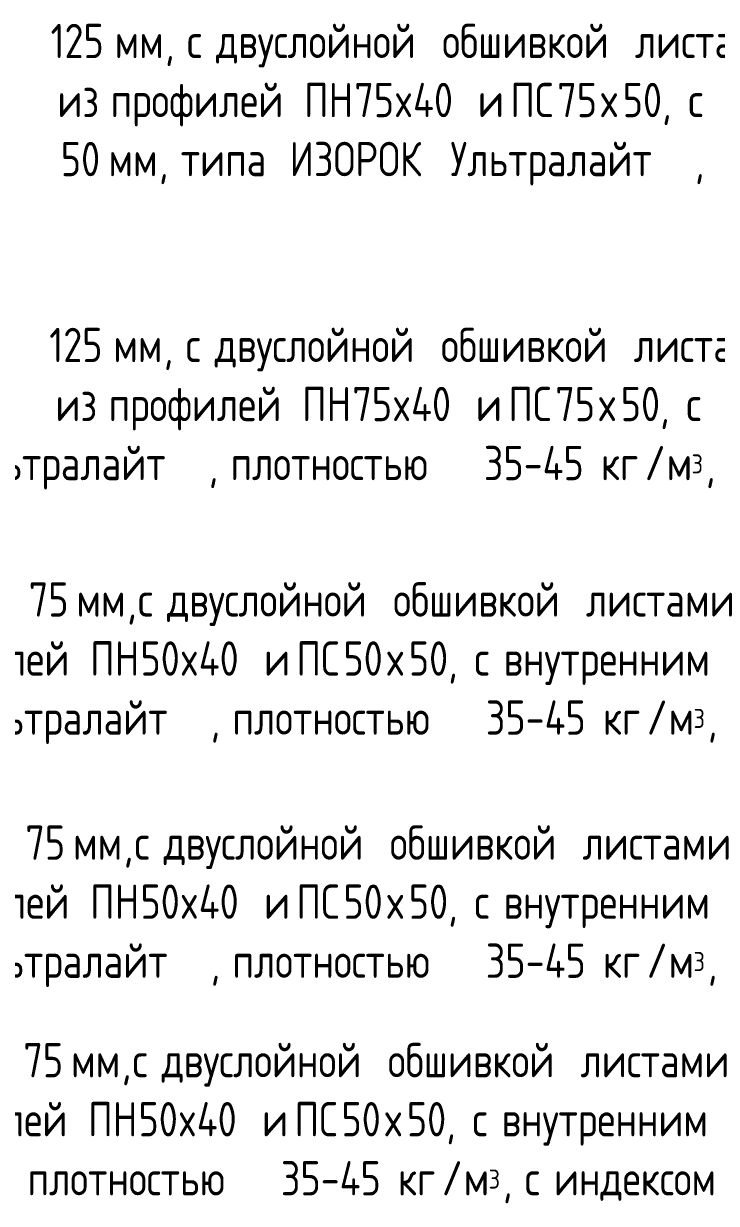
# Model space of a CAD drawing. Header units: millimetres. Extents: x -60946 to 138510, y -262288 to 24501.
# Drawn here: x 74298 to 76720, y -94855 to -90730 of the extents above; entities that cross this region are included whole.
import ezdxf

# ---------------------------------------------------------------- set-up
doc = ezdxf.new("R2010")
doc.units = ezdxf.units.MM
doc.layers.add('Аннотация', color=7, linetype='Continuous', lineweight=20)
doc.styles.add('GOST Common_5', font='', dxfattribs={"width": 0.85, "height": 250})
doc.styles.add('GOST Common_6', font='', dxfattribs={"width": 0.9, "height": 140})
doc.styles.get('GOST Common_5').set_extended_font_data('GOST Common')
doc.styles.get('GOST Common_6').set_extended_font_data('GOST Common')

msp = doc.modelspace()

# ---------------------------------------------------------------- texts
at = {"layer": 'Аннотация', "lineweight": 9, "attachment_point": 1}
for s, insert, char_height, width, style in [(' 125 ', (74330.5359, -90730.85), 120, 346.329, 'GOST Common_5'), ('двуслойной', (74971.0922, -90730.85), 120, 911.9997, 'GOST Common_5'), ('обшивкой', (75761.6672, -90730.85), 120, 770.582025, 'GOST Common_5'), ('мм', (74616.2859, -90730.85), 120, 213.56955, 'GOST Common_5'), ('\\fGOST Common|b0|i0|c204|p34|;\\W.9;с', (74868.6984, -90730.85), 120, 77.924025, 'GOST Common_5'), ('листами', (76435.5609, -90730.85), 120, 695.544075, 'GOST Common_5'), (', ', (74792.4984, -90730.85), 120, 92.3544, 'GOST Common_5'), ('профилей', (74601.9984, -90937.225), 120, 773.4681, 'GOST Common_5'), ('ПН', (75278.2734, -90937.225), 120, 213.56955, 'GOST Common_5'), ('75x40 ', (75454.4859, -90937.225), 120, 522.379575, 'GOST Common_5'), ('ПС', (75999.7922, -90937.225), 120, 199.139175, 'GOST Common_5'), ('75', (76164.0984, -90937.225), 120, 184.7088, 'GOST Common_5'), ('50, ', (76392.6984, -90937.225), 120, 277.0632, 'GOST Common_5'), ('из', (74416.2609, -90937.225), 120, 178.93665, 'GOST Common_5'), ('\\fGOST Common|b0|i0|c204|p34|;\\W.9;и', (75885.4922, -90937.225), 120, 92.3544, 'GOST Common_5'), ('\\fGOST Common|b0|i0|c204|p34|;\\W.9;х', (76316.4984, -90937.225), 120, 92.3544, 'GOST Common_5'), ('\\fGOST Common|b0|i0|c204|p34|;\\W.9;с', (76621.2984, -90937.225), 120, 77.924025, 'GOST Common_5'), (' 50 ', (74366.2547, -91143.6), 120, 277.0632, 'GOST Common_5'), ('ИЗОРОК', (75228.2672, -91143.6), 120, 634.9365, 'GOST Common_5'), ('Ультралайт', (75790.2422, -91143.6), 120, 1036.100925, 'GOST Common_5'), ('мм', (74594.8547, -91143.6), 120, 213.56955, 'GOST Common_5'), ('типа', (74847.2672, -91143.6), 120, 415.5948, 'GOST Common_5'), (', ', (74771.0672, -91143.6), 120, 92.3544, 'GOST Common_5'), (', ', (76645.1109, -91143.6), 120, 92.3544, 'GOST Common_5'), (' 125 ', (74326.0294, -91793.569), 120, 346.329, 'GOST Common_5'), ('двуслойной', (74966.5856, -91793.569), 120, 911.9997, 'GOST Common_5'), ('обшивкой', (75757.1606, -91793.569), 120, 770.582025, 'GOST Common_5'), ('мм', (74611.7794, -91793.569), 120, 213.56955, 'GOST Common_5'), ('\\fGOST Common|b0|i0|c204|p34|;\\W.9;с', (74864.1919, -91793.569), 120, 77.924025, 'GOST Common_5'), ('листами', (76431.0544, -91793.569), 120, 695.544075, 'GOST Common_5'), (', ', (74787.9919, -91793.569), 120, 92.3544, 'GOST Common_5'), ('из', (74409.3731, -91999.944), 120, 178.93665, 'GOST Common_5'), ('профилей', (74595.1106, -91999.944), 120, 773.4681, 'GOST Common_5'), ('ПН', (75271.3856, -91999.944), 120, 213.56955, 'GOST Common_5'), ('75x40 ', (75447.5981, -91999.944), 120, 522.379575, 'GOST Common_5'), ('ПС', (75992.9044, -91999.944), 120, 199.139175, 'GOST Common_5'), ('75', (76157.2106, -91999.944), 120, 184.7088, 'GOST Common_5'), ('50, ', (76385.8106, -91999.944), 120, 277.0632, 'GOST Common_5'), ('\\fGOST Common|b0|i0|c204|p34|;\\W.9;и', (75878.6044, -91999.944), 120, 92.3544, 'GOST Common_5'), ('\\fGOST Common|b0|i0|c204|p34|;\\W.9;х', (76309.6106, -91999.944), 120, 92.3544, 'GOST Common_5'), ('\\fGOST Common|b0|i0|c204|p34|;\\W.9;с', (76614.4106, -91999.944), 120, 77.924025, 'GOST Common_5'), ('Ультралайт', (74090.2856, -92206.319), 120, 1036.100925, 'GOST Common_5'), (' 35-45 ', (75845.2669, -92206.319), 120, 571.44285, 'GOST Common_5'), ('\\fGOST Common|b0|i0|c204|p34|;\\W.9;/', (76469.1544, -92206.319), 120, 92.3544, 'GOST Common_5'), ('плотностью', (75021.3544, -92206.319), 120, 998.58195, 'GOST Common_5'), ('кг', (76316.7544, -92206.319), 120, 184.7088, 'GOST Common_5'), ('\\fGOST Common|b0|i0|c204|p34|;\\W.9;м', (76545.3544, -92206.319), 120, 106.784775, 'GOST Common_5'), ('\\fGOST Common|b0|i0|c204|p34|;\\W.9;3', (76633.4606, -92236.0825), 66.601161, 60.607575, 'GOST Common_6'), (', ', (74945.1544, -92206.319), 120, 92.3544, 'GOST Common_5'), (', ', (76683.4669, -92206.319), 120, 92.3544, 'GOST Common_5'), (' 75 ', (74254.3359, -92683.3286), 120, 277.0632, 'GOST Common_5'), ('\\fGOST Common|b0|i0|c204|p34|;\\W.9;с', (74697.2484, -92683.3286), 120, 77.924025, 'GOST Common_5'), ('двуслойной', (74799.6422, -92683.3286), 120, 911.9997, 'GOST Common_5'), ('обшивкой', (75590.2172, -92683.3286), 120, 770.582025, 'GOST Common_5'), ('листами', (76264.1109, -92683.3286), 120, 695.544075, 'GOST Common_5'), ('мм', (74482.9359, -92683.3286), 120, 213.56955, 'GOST Common_5'), ('\\fGOST Common|b0|i0|c204|p34|;\\W.9;,', (74659.1484, -92683.3286), 120, 46.1772, 'GOST Common_5'), ('профилей', (73854.2859, -92889.7036), 120, 773.4681, 'GOST Common_5'), ('ПН', (74530.5609, -92889.7036), 120, 213.56955, 'GOST Common_5'), ('50x40 ', (74706.7734, -92889.7036), 120, 522.379575, 'GOST Common_5'), ('ПС', (75252.0797, -92889.7036), 120, 199.139175, 'GOST Common_5'), ('50', (75416.3859, -92889.7036), 120, 184.7088, 'GOST Common_5'), ('50, ', (75644.9859, -92889.7036), 120, 277.0632, 'GOST Common_5'), ('внутренним', (75975.9797, -92889.7036), 120, 969.7212, 'GOST Common_5'), ('\\fGOST Common|b0|i0|c204|p34|;\\W.9;и', (75137.7797, -92889.7036), 120, 92.3544, 'GOST Common_5'), ('\\fGOST Common|b0|i0|c204|p34|;\\W.9;х', (75568.7859, -92889.7036), 120, 92.3544, 'GOST Common_5'), ('\\fGOST Common|b0|i0|c204|p34|;\\W.9;с', (75873.5859, -92889.7036), 120, 77.924025, 'GOST Common_5'), ('Ультралайт', (74097.1734, -93096.0786), 120, 1036.100925, 'GOST Common_5'), ('плотностью', (75028.2422, -93096.0786), 120, 998.58195, 'GOST Common_5'), (' 35-45 ', (75852.1547, -93096.0786), 120, 571.44285, 'GOST Common_5'), ('\\fGOST Common|b0|i0|c204|p34|;\\W.9;/', (76476.0422, -93096.0786), 120, 92.3544, 'GOST Common_5'), ('\\fGOST Common|b0|i0|c204|p34|;\\W.9;3', (76640.3484, -93125.842), 66.601161, 60.607575, 'GOST Common_6'), ('кг', (76323.6422, -93096.0786), 120, 184.7088, 'GOST Common_5'), ('\\fGOST Common|b0|i0|c204|p34|;\\W.9;м', (76552.2422, -93096.0786), 120, 106.784775, 'GOST Common_5'), (', ', (74952.0422, -93096.0786), 120, 92.3544, 'GOST Common_5'), (', ', (76690.3547, -93096.0786), 120, 92.3544, 'GOST Common_5'), (' 75 ', (74242.4297, -93533.3286), 120, 277.0632, 'GOST Common_5'), ('двуслойной', (74787.7359, -93533.3286), 120, 911.9997, 'GOST Common_5'), ('обшивкой', (75578.3109, -93533.3286), 120, 770.582025, 'GOST Common_5'), ('мм', (74471.0297, -93533.3286), 120, 213.56955, 'GOST Common_5'), ('\\fGOST Common|b0|i0|c204|p34|;\\W.9;с', (74685.3422, -93533.3286), 120, 77.924025, 'GOST Common_5'), ('листами', (76252.2047, -93533.3286), 120, 695.544075, 'GOST Common_5'), ('\\fGOST Common|b0|i0|c204|p34|;\\W.9;,', (74647.2422, -93533.3286), 120, 46.1772, 'GOST Common_5'), ('профилей', (73854.2859, -93739.7036), 120, 773.4681, 'GOST Common_5'), ('ПН', (74530.5609, -93739.7036), 120, 213.56955, 'GOST Common_5'), ('50x40 ', (74706.7734, -93739.7036), 120, 522.379575, 'GOST Common_5'), ('ПС', (75252.0797, -93739.7036), 120, 199.139175, 'GOST Common_5'), ('50', (75416.3859, -93739.7036), 120, 184.7088, 'GOST Common_5'), ('50, ', (75644.9859, -93739.7036), 120, 277.0632, 'GOST Common_5'), ('\\fGOST Common|b0|i0|c204|p34|;\\W.9;и', (75137.7797, -93739.7036), 120, 92.3544, 'GOST Common_5'), ('\\fGOST Common|b0|i0|c204|p34|;\\W.9;х', (75568.7859, -93739.7036), 120, 92.3544, 'GOST Common_5'), ('\\fGOST Common|b0|i0|c204|p34|;\\W.9;с', (75873.5859, -93739.7036), 120, 77.924025, 'GOST Common_5'), ('внутренним', (75975.9797, -93739.7036), 120, 969.7212, 'GOST Common_5'), ('Ультралайт', (74097.1734, -93946.0786), 120, 1036.100925, 'GOST Common_5'), (' 35-45 ', (75852.1547, -93946.0786), 120, 571.44285, 'GOST Common_5'), ('\\fGOST Common|b0|i0|c204|p34|;\\W.9;/', (76476.0422, -93946.0786), 120, 92.3544, 'GOST Common_5'), ('плотностью', (75028.2422, -93946.0786), 120, 998.58195, 'GOST Common_5'), ('кг', (76323.6422, -93946.0786), 120, 184.7088, 'GOST Common_5'), ('\\fGOST Common|b0|i0|c204|p34|;\\W.9;м', (76552.2422, -93946.0786), 120, 106.784775, 'GOST Common_5'), ('\\fGOST Common|b0|i0|c204|p34|;\\W.9;3', (76640.3484, -93975.842), 66.601161, 60.607575, 'GOST Common_6'), (', ', (74952.0422, -93946.0786), 120, 92.3544, 'GOST Common_5'), (', ', (76690.3547, -93946.0786), 120, 92.3544, 'GOST Common_5'), (' 75 ', (74235.5419, -94293.8439), 120, 277.0632, 'GOST Common_5'), ('двуслойной', (74780.8481, -94293.8439), 120, 911.9997, 'GOST Common_5'), ('обшивкой', (75571.4231, -94293.8439), 120, 770.582025, 'GOST Common_5'), ('мм', (74464.1419, -94293.8439), 120, 213.56955, 'GOST Common_5'), ('\\fGOST Common|b0|i0|c204|p34|;\\W.9;с', (74678.4544, -94293.8439), 120, 77.924025, 'GOST Common_5'), ('листами', (76245.3169, -94293.8439), 120, 695.544075, 'GOST Common_5'), ('\\fGOST Common|b0|i0|c204|p34|;\\W.9;,', (74640.3544, -94293.8439), 120, 46.1772, 'GOST Common_5'), ('профилей', (73847.3981, -94500.2189), 120, 773.4681, 'GOST Common_5'), ('ПН', (74523.6731, -94500.2189), 120, 213.56955, 'GOST Common_5'), ('50x40 ', (74699.8856, -94500.2189), 120, 522.379575, 'GOST Common_5'), ('ПС', (75245.1919, -94500.2189), 120, 199.139175, 'GOST Common_5'), ('50', (75409.4981, -94500.2189), 120, 184.7088, 'GOST Common_5'), ('50, ', (75638.0981, -94500.2189), 120, 277.0632, 'GOST Common_5'), ('\\fGOST Common|b0|i0|c204|p34|;\\W.9;и', (75130.8919, -94500.2189), 120, 92.3544, 'GOST Common_5'), ('\\fGOST Common|b0|i0|c204|p34|;\\W.9;х', (75561.8981, -94500.2189), 120, 92.3544, 'GOST Common_5'), ('\\fGOST Common|b0|i0|c204|p34|;\\W.9;с', (75866.6981, -94500.2189), 120, 77.924025, 'GOST Common_5'), ('внутренним', (75969.0919, -94500.2189), 120, 969.7212, 'GOST Common_5'), (' 35-45 ', (75135.6544, -94706.5939), 120, 571.44285, 'GOST Common_5'), ('\\fGOST Common|b0|i0|c204|p34|;\\W.9;/', (75759.5419, -94706.5939), 120, 92.3544, 'GOST Common_5'), ('\\fGOST Common|b0|i0|c204|p34|;\\W.9;3', (75923.8481, -94736.3573), 66.601161, 60.607575, 'GOST Common_6'), ('плотностью', (74311.7419, -94706.5939), 120, 998.58195, 'GOST Common_5'), ('кг', (75607.1419, -94706.5939), 120, 184.7088, 'GOST Common_5'), ('\\fGOST Common|b0|i0|c204|p34|;\\W.9;м', (75835.7419, -94706.5939), 120, 106.784775, 'GOST Common_5'), ('\\fGOST Common|b0|i0|c204|p34|;\\W.9;с', (76050.0544, -94706.5939), 120, 77.924025, 'GOST Common_5'), ('индексом', (76152.4481, -94706.5939), 120, 738.8352, 'GOST Common_5'), (', ', (75973.8544, -94706.5939), 120, 92.3544, 'GOST Common_5')]:
    msp.add_mtext(s, dxfattribs=dict(at, insert=insert, char_height=char_height, width=width, style=style))

doc.saveas('drawing.dxf')
